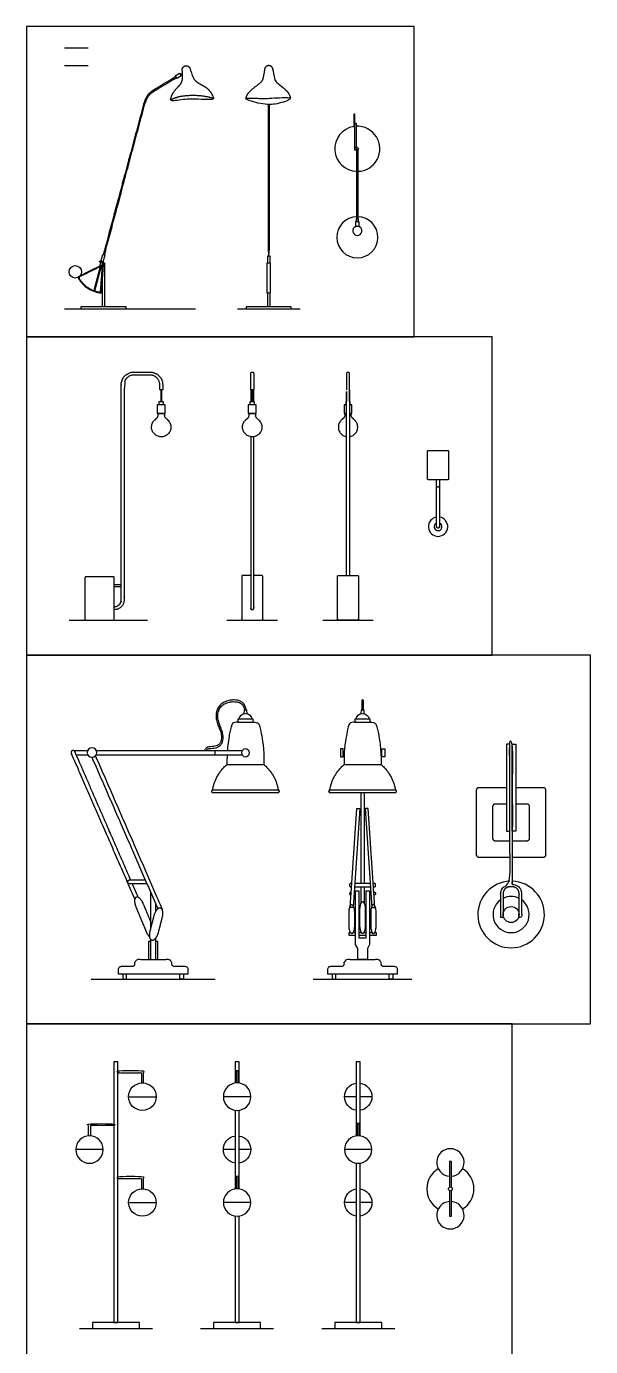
# Model space of a CAD drawing. Header units: millimetres. Extents: x 0 to 42.1, y -0.3 to 16.1.
# Drawn here: x 12.31 to 15.96, y 5.71 to 14.27 of the extents above; entities that cross this region are included whole.
import ezdxf

# ---------------------------------------------------------------- set-up
doc = ezdxf.new("R2010")
doc.units = ezdxf.units.MM
for name, color, linetype, true_color in [('2D$AG-DIAGRAM', 7, 'Continuous', 0xfecc66), ('2D$AG-FURNITURE', 7, 'Continuous', 0x66ccff), ('2D$X-VPRT', 6, 'Continuous', 0xff00ff), ('AG-DIAGRAM', 7, 'Continuous', 0xfecc66), ('AG-FURNITURE', 7, 'Continuous', 0x66ccff), ('AG-GUIDES', 7, 'Continuous', 0xcccccc), ('X-VPRT', 6, 'Continuous', 0xff00ff)]:
    doc.layers.add(name, color=color, linetype=linetype, true_color=true_color)

msp = doc.modelspace()

# ---------------------------------------------------------------- linework, layer by layer
at = {"layer": '2D$AG-DIAGRAM'}
for points in [[(12.5862, 10.4208), (13.0941, 10.4208)], [(13.6072, 10.4208), (13.9347, 10.4208)], [(14.2276, 10.4208), (14.5551, 10.4208)], [(12.729, 8.0933), (13.5311, 8.0933)], [(14.1662, 8.0933), (14.805, 8.0933)], [(12.6526, 5.8317), (13.1249, 5.8317)], [(13.4368, 5.8317), (13.9091, 5.8317)], [(14.221, 5.8317), (14.6933, 5.8317)]]:
    msp.add_lwpolyline(points, dxfattribs=at)
at = {"layer": '2D$AG-FURNITURE'}
for p, q in [((13.2023, 11.7587), (13.1617, 11.7587)), ((13.7912, 11.7587), (13.7507, 11.7587)), ((14.3818, 11.7587), (14.3711, 11.7587)), ((14.4116, 11.7587), (14.4009, 11.7587)), ((13.3549, 8.1267), (12.9053, 8.1267)), ((14.7104, 8.1267), (14.2608, 8.1267))]:
    msp.add_line(p, q, dxfattribs=at)
for points in [[(13.179, 11.9133), (13.179, 11.8367), (13.1851, 11.8367), (13.1851, 11.9133)], [(13.7679, 11.9133), (13.7679, 11.8367), (13.774, 11.8367), (13.774, 11.9133)], [(13.1566, 11.8159), (13.1566, 11.7587), (13.2074, 11.7587), (13.2074, 11.8159)], [(13.1694, 11.8159), (13.1694, 11.8367), (13.1946, 11.8367), (13.1946, 11.8159)], [(13.7456, 11.8159), (13.7456, 11.7587), (13.7964, 11.7587), (13.7964, 11.8159)], [(13.7583, 11.8159), (13.7583, 11.8367), (13.7836, 11.8367), (13.7836, 11.8159)], [(12.8782, 10.6381), (12.9227, 10.6381), (12.9227, 10.6497), (12.8782, 10.6497)], [(13.678, 9.7791), (13.678, 9.7584), (13.7763, 9.7584), (13.7763, 9.7791)], [(14.4364, 9.7791), (14.4364, 9.7584), (14.5348, 9.7584), (14.5348, 9.7791)], [(14.3422, 9.5354), (14.3601, 9.5354), (14.3601, 9.586), (14.3422, 9.586)], [(14.629, 9.5354), (14.6111, 9.5354), (14.6111, 9.586), (14.629, 9.586)], [(15.4393, 9.6171), (15.4173, 9.6171), (15.4173, 9.0537), (15.4393, 9.0537)], [(15.455, 9.6171), (15.477, 9.6171), (15.477, 9.0537), (15.455, 9.0537)], [(14.4491, 9.2006), (14.4683, 9.1993), (14.4251, 8.5578), (14.4059, 8.5591)], [(14.5221, 9.2006), (14.5029, 9.1993), (14.5461, 8.5578), (14.5653, 8.5591)], [(14.4856, 8.2224), (14.4549, 8.2224), (14.4549, 8.292), (14.4406, 8.3197), (14.4406, 8.6658), (14.462, 8.6658), (14.462, 8.3624), (14.4856, 8.3624), (14.5091, 8.3624), (14.5091, 8.6658), (14.5306, 8.6658), (14.5306, 8.3197), (14.5163, 8.292), (14.5163, 8.2224)], [(12.9014, 5.8698), (12.9014, 7.5589), (12.876, 7.5589), (12.876, 5.8698)], [(12.7363, 5.8317), (13.0411, 5.8317), (13.0411, 5.8698), (12.7363, 5.8698)], [(13.5205, 5.8317), (13.8253, 5.8317), (13.8253, 5.8698), (13.5205, 5.8698)], [(14.3048, 5.8317), (14.6096, 5.8317), (14.6096, 5.8698), (14.3048, 5.8698)]]:
    msp.add_lwpolyline(points, close=True, dxfattribs=at)
for points in [[(14.3818, 11.8159), (14.3659, 11.8159), (14.3659, 11.7587), (14.3818, 11.7587)], [(14.3818, 11.8159), (14.3787, 11.8159), (14.3787, 11.8367), (14.3818, 11.8367)], [(14.4009, 11.8367), (14.4039, 11.8367), (14.4039, 11.8159), (14.4009, 11.8159)], [(14.4009, 11.7587), (14.4167, 11.7587), (14.4167, 11.8159), (14.4009, 11.8159)], [(13.7377, 9.8149), (13.7364, 9.836), (13.7179, 9.836), (13.7166, 9.8149)], [(14.4962, 9.8149), (14.4948, 9.836), (14.4764, 9.836), (14.475, 9.8149)], [(12.7051, 9.5737), (12.6177, 9.5737)], [(12.6317, 9.5477), (12.7067, 9.5477)], [(12.7607, 9.5477), (13.7055, 9.5477)], [(13.7055, 9.5737), (12.7624, 9.5737)], [(13.5316, 9.5477), (13.5316, 9.5737)], [(14.368, 9.5683), (14.3601, 9.5683), (14.3601, 9.553), (14.3672, 9.553)], [(14.604, 9.553), (14.6111, 9.553), (14.6111, 9.5683), (14.6032, 9.5683)], [(14.4739, 9.3039), (14.4739, 8.7147)], [(14.4973, 8.7147), (14.4973, 9.3039)], [(14.4672, 9.1826), (14.4739, 9.1826)], [(14.4739, 9.1959), (14.4681, 9.1959)], [(14.5031, 9.1959), (14.4973, 9.1959)], [(14.4973, 9.1826), (14.504, 9.1826)], [(13.1129, 8.6584), (13.1129, 8.4168)], [(14.4307, 8.6405), (14.4406, 8.6405)], [(14.4406, 8.6577), (14.4318, 8.6577)], [(14.4342, 8.6925), (14.537, 8.6925)], [(14.5355, 8.7147), (14.4357, 8.7147)], [(14.4739, 8.6925), (14.4739, 8.5816)], [(14.4973, 8.5816), (14.4973, 8.6925)], [(14.5306, 8.6577), (14.5393, 8.6577)], [(14.5405, 8.6405), (14.5306, 8.6405)], [(13.1473, 8.5337), (13.1473, 8.5794)], [(14.4406, 8.3767), (14.3985, 8.3767), (14.3985, 8.3961), (14.4072, 8.3961)], [(14.4236, 8.3961), (14.4406, 8.3961)], [(14.462, 8.3961), (14.4778, 8.3961)], [(14.4934, 8.3961), (14.5091, 8.3961)], [(14.5306, 8.3961), (14.5476, 8.3961)], [(14.564, 8.3961), (14.5726, 8.3961), (14.5726, 8.3767), (14.5306, 8.3767)], [(13.1129, 8.3389), (13.0994, 8.3389), (13.0994, 8.2224), (13.1608, 8.2224), (13.1608, 8.3389), (13.1473, 8.3389)], [(13.1129, 8.353), (13.1129, 8.2224), (13.1473, 8.2224), (13.1473, 8.3625)], [(14.5091, 8.3767), (14.462, 8.3767)], [(13.6856, 7.4211), (13.6856, 7.5589), (13.6602, 7.5589), (13.6602, 7.4211)], [(14.4699, 7.0782), (14.4699, 7.5589), (14.4445, 7.5589), (14.4445, 7.0782)], [(14.4699, 7.4211), (14.4699, 7.5589), (14.4445, 7.5589), (14.4445, 7.4211)], [(13.6793, 7.4218), (13.6793, 7.5013), (13.6666, 7.5013), (13.6666, 7.4218)], [(12.9708, 7.3331), (13.1486, 7.3331)], [(13.7618, 7.3331), (13.584, 7.3331)], [(14.4445, 7.3331), (14.3683, 7.3331)], [(14.5461, 7.3331), (14.4699, 7.3331)], [(13.6602, 7.2451), (13.6602, 6.7353)], [(13.6856, 6.7353), (13.6856, 7.2451)], [(14.4445, 7.2451), (14.4445, 7.0782)], [(14.4699, 7.0782), (14.4699, 7.2451)], [(14.4635, 7.0789), (14.4635, 7.1584), (14.4508, 7.1584), (14.4508, 7.0789)], [(12.8066, 6.9902), (12.6288, 6.9902)], [(13.6602, 6.9902), (13.584, 6.9902)], [(13.7618, 6.9902), (13.6856, 6.9902)], [(14.5461, 6.9902), (14.3683, 6.9902)], [(14.4445, 6.9022), (14.4445, 5.8698), (14.4699, 5.8698), (14.4699, 6.9022)], [(14.4445, 6.9022), (14.4445, 6.7353)], [(14.4699, 6.7353), (14.4699, 6.9022)], [(15.0605, 6.747), (15.0605, 6.9134), (15.0478, 6.9134), (15.0478, 6.747)], [(13.6793, 6.736), (13.6793, 6.8155), (13.6666, 6.8155), (13.6666, 6.736)], [(15.0478, 6.725), (15.0478, 6.5587), (15.0605, 6.5587), (15.0605, 6.725)], [(12.9708, 6.6473), (13.1486, 6.6473)], [(13.7618, 6.6473), (13.584, 6.6473)], [(14.4445, 6.6473), (14.3683, 6.6473)], [(14.5461, 6.6473), (14.4699, 6.6473)], [(13.6602, 6.5593), (13.6602, 5.8698), (13.6856, 5.8698), (13.6856, 6.5593)]]:
    msp.add_lwpolyline(points, dxfattribs=at)
at = {"layer": '2D$AG-FURNITURE', "extrusion": (0, 0, -1)}
for centre, radius in [((-12.7337, 9.5625), 0.0308), ((-13.7271, 9.5607), 0.0253), ((-13.6729, 7.3331), 0.0889), ((-12.7177, 6.9902), 0.0889), ((-14.4572, 6.9902), 0.0889), ((-13.6729, 6.6473), 0.0889)]:
    msp.add_circle(centre, radius, dxfattribs=at)
at = {"layer": '2D$AG-FURNITURE'}
for centre, radius in [((15.4471, 8.5129), 0.0515), ((13.0597, 7.3331), 0.0889), ((13.0597, 6.6473), 0.0889), ((15.0542, 6.736), 0.0127)]:
    msp.add_circle(centre, radius, dxfattribs=at)
for centre, radius, start, end in [((14.9742, 11.0258), 0.0627, 98.73711, 81.26289), ((14.9742, 11.0258), 0.0254, 112.02431, 67.97569), ((15.4471, 8.5129), 0.2155, 92.09073, 87.90927), ((15.4471, 8.5129), 0.117, 125.08243, 54.91757), ((15.4471, 8.5129), 0.117, 63.87089, 116.12911), ((15.0542, 6.907), 0.0889, 274.09604, 265.90396), ((15.0542, 6.736), 0.1524, 121.23872, 238.76128), ((15.0542, 6.736), 0.1524, 301.23872, 58.76128), ((15.0542, 6.565), 0.0889, 94.09604, 85.90396)]:
    msp.add_arc(centre, radius, start, end, dxfattribs=at)
at = {"layer": '2D$AG-FURNITURE', "extrusion": (0, 0, -1)}
for centre, radius, start, end in [((-13.7271, 9.7738), 0.0424, 7.20932, 172.79068), ((-14.4856, 9.7738), 0.0424, 7.20932, 172.79068), ((-14.4572, 7.3331), 0.0889, 278.21321, 81.78679), ((-14.4572, 7.3331), 0.0889, 98.21321, 261.78679), ((-13.6729, 6.9902), 0.0889, 278.21321, 81.78679), ((-13.6729, 6.9902), 0.0889, 98.21321, 261.78679), ((-14.4572, 6.6473), 0.0889, 278.21321, 81.78679), ((-14.4572, 6.6473), 0.0889, 98.21321, 261.78679)]:
    msp.add_arc(centre, radius, start, end, dxfattribs=at)
at = {"layer": '2D$AG-FURNITURE'}
for points, weights, knots in [([(12.8782, 10.4882), (12.9417, 10.4882), (12.9417, 10.5517), (12.9417, 11.2578), (12.9417, 11.9448), (12.9417, 12.0083), (13.0052, 12.0083), (13.0619, 12.0083), (13.109, 12.0083), (13.1725, 12.0083), (13.1725, 11.9448), (13.1725, 11.9333), (13.1725, 11.9133), (13.182, 11.9133), (13.1915, 11.9133), (13.1915, 11.9333), (13.1915, 11.9448), (13.1915, 12.0273), (13.109, 12.0273), (13.0619, 12.0273), (13.0052, 12.0273), (12.9227, 12.0273), (12.9227, 11.9448), (12.9227, 11.2578), (12.9227, 10.5517), (12.9227, 10.5073), (12.8782, 10.5073), (12.8782, 10.4977), (12.8782, 10.4882)], [1, 0.707106781187, 1, 1, 1, 0.707106781187, 1, 1, 1, 0.707106781187, 1, 1, 1, 1, 1, 1, 1, 0.707106781186, 1, 1, 1, 0.707106781186, 1, 1, 1, 0.707106781186, 1, 1, 1], [0, 0, 0, 0.327249, 0.327249, 4.960191, 4.960191, 5.28744, 5.28744, 5.659223, 5.659223, 5.986472, 5.986472, 6.403624, 6.403624, 6.466124, 6.466124, 6.883276, 6.883276, 7.210526, 7.210526, 7.582308, 7.582308, 7.909557, 7.909557, 12.542499, 12.542499, 12.869748, 12.869748, 12.932248, 12.932248, 12.932248]), ([(13.7805, 12.0178), (13.7805, 12.0273), (13.771, 12.0273), (13.7614, 12.0273), (13.7614, 12.0178), (13.7614, 11.9655), (13.7614, 11.9133), (13.771, 11.9133), (13.7805, 11.9133), (13.7805, 11.9655), (13.7805, 12.0178)], [1, 0.707106781187, 1, 0.707106781187, 1, 1, 1, 1, 1, 1, 1], [0.916494, 0.916494, 0.916494, 0.965582, 0.965582, 1.014669, 1.014669, 1.931164, 1.931164, 1.993664, 1.993664, 2.910158, 2.910158, 2.910158]), ([(14.4009, 11.8367), (14.4009, 11.875), (14.4009, 11.9133), (14.4009, 11.9655), (14.4009, 12.0178), (14.4009, 12.0273), (14.3913, 12.0273), (14.3818, 12.0273), (14.3818, 12.0178), (14.3818, 11.9655), (14.3818, 11.9133)], [1, 1, 1, 1, 1, 0.707106781187, 1, 0.707106781187, 1, 1, 1], [13.598069, 13.598069, 13.598069, 13.835954, 13.835954, 14.752448, 14.752448, 14.801536, 14.801536, 14.850623, 14.850623, 15.767117, 15.767117, 15.767117]), ([(13.1617, 11.7587), (13.1617, 11.7528), (13.1617, 11.7468), (13.1617, 11.7374), (13.1549, 11.731), (13.1471, 11.7237), (13.1392, 11.7165), (13.108, 11.6873), (13.1237, 11.6476), (13.1393, 11.6079), (13.182, 11.6079), (13.2247, 11.6079), (13.2404, 11.6476), (13.256, 11.6873), (13.2248, 11.7165), (13.217, 11.7237), (13.2092, 11.731), (13.2023, 11.7374), (13.2023, 11.7468), (13.2023, 11.7528), (13.2023, 11.7587), (13.182, 11.7587), (13.1617, 11.7587)], [1, 1, 1, 0.917102559002, 1, 1, 1, 0.826619733589, 1, 0.826619733589, 1, 0.826619733589, 1, 0.826619733589, 1, 1, 1, 0.917102559002, 1, 1, 1, 1, 1], [0, 0, 0, 0.558757, 0.558757, 0.616869, 0.616869, 1.311647, 1.311647, 1.557581, 1.557581, 1.803516, 1.803516, 2.04945, 2.04945, 2.295384, 2.295384, 2.990162, 2.990162, 3.048275, 3.048275, 3.607031, 3.607031, 3.740122, 3.740122, 3.740122]), ([(13.7507, 11.7587), (13.7507, 11.7528), (13.7507, 11.7468), (13.7507, 11.7374), (13.7438, 11.731), (13.736, 11.7237), (13.7282, 11.7165), (13.697, 11.6873), (13.7126, 11.6476), (13.7283, 11.6079), (13.771, 11.6079), (13.8136, 11.6079), (13.8293, 11.6476), (13.8449, 11.6873), (13.8137, 11.7165), (13.8059, 11.7237), (13.7981, 11.731), (13.7912, 11.7374), (13.7912, 11.7468), (13.7912, 11.7528), (13.7912, 11.7587), (13.771, 11.7587), (13.7507, 11.7587)], [1, 1, 1, 0.917102559002, 1, 1, 1, 0.826619733589, 1, 0.826619733589, 1, 0.826619733589, 1, 0.826619733589, 1, 1, 1, 0.917102559002, 1, 1, 1, 1, 1], [0, 0, 0, 0.558757, 0.558757, 0.616869, 0.616869, 1.311647, 1.311647, 1.557581, 1.557581, 1.803516, 1.803516, 2.04945, 2.04945, 2.295384, 2.295384, 2.990162, 2.990162, 3.048275, 3.048275, 3.607031, 3.607031, 3.740122, 3.740122, 3.740122]), ([(14.3818, 11.7587), (14.3764, 11.7587), (14.3711, 11.7587), (14.3711, 11.7528), (14.3711, 11.7468), (14.3711, 11.7374), (14.3642, 11.731), (14.3564, 11.7237), (14.3486, 11.7165), (14.3198, 11.6897), (14.3314, 11.6521), (14.343, 11.6146), (14.3818, 11.6086)], [1, 1, 1, 1, 1, 0.917102559002, 1, 1, 1, 0.84746795081, 1, 0.84746795081, 1], [3.704827, 3.704827, 3.704827, 3.740122, 3.740122, 4.298879, 4.298879, 4.356991, 4.356991, 5.051769, 5.051769, 5.282018, 5.282018, 5.512266, 5.512266, 5.512266]), ([(14.4009, 11.6086), (14.4397, 11.6146), (14.4513, 11.6521), (14.4628, 11.6897), (14.4341, 11.7165), (14.4263, 11.7237), (14.4185, 11.731), (14.4116, 11.7374), (14.4116, 11.7468), (14.4116, 11.7528), (14.4116, 11.7587), (14.4062, 11.7587), (14.4009, 11.7587)], [1, 0.847467947576, 1, 0.847467947576, 1, 1, 1, 0.917102559002, 1, 1, 1, 1, 1], [1.834887, 1.834887, 1.834887, 2.065136, 2.065136, 2.295384, 2.295384, 2.990162, 2.990162, 3.048275, 3.048275, 3.607031, 3.607031, 3.642327, 3.642327, 3.642327]), ([(13.7614, 11.6086), (13.7614, 11.0383), (13.7614, 10.4977), (13.7614, 10.4882), (13.771, 10.4882), (13.7805, 10.4882), (13.7805, 10.4977), (13.7805, 11.0408), (13.7805, 11.6086)], [1, 1, 1, 0.707106781185, 1, 0.707106781188, 1, 1, 1], [5.676771, 5.676771, 5.676771, 9.223969, 9.223969, 9.273057, 9.273057, 9.322144, 9.322144, 12.885565, 12.885565, 12.885565]), ([(14.9123, 11.5201), (14.9059, 11.5201), (14.9059, 11.5138), (14.9059, 11.4249), (14.9059, 11.336), (14.9059, 11.3296), (14.9123, 11.3296), (14.9742, 11.3296), (15.0361, 11.3296), (15.0424, 11.3296), (15.0424, 11.336), (15.0424, 11.4249), (15.0424, 11.5138), (15.0424, 11.5201), (15.0361, 11.5201), (14.9742, 11.5201), (14.9123, 11.5201)], [1, 0.707106781187, 1, 1, 1, 0.707106781188, 1, 1, 1, 0.707106781187, 1, 1, 1, 0.707106781187, 1, 1, 1], [0, 0, 0, 0.032725, 0.032725, 0.616058, 0.616058, 0.648783, 0.648783, 1.055033, 1.055033, 1.087758, 1.087758, 1.671091, 1.671091, 1.703816, 1.703816, 2.110066, 2.110066, 2.110066]), ([(14.9837, 11.3296), (14.9837, 11.1777), (14.9837, 11.0258), (14.9837, 11.0163), (14.9742, 11.0163), (14.9646, 11.0163), (14.9646, 11.0258), (14.9646, 11.1777), (14.9646, 11.3296)], [1, 1, 1, 0.707106781187, 1, 0.707106781187, 1, 1, 1], [0, 0, 0, 0.996782, 0.996782, 1.04587, 1.04587, 1.094957, 1.094957, 2.091739, 2.091739, 2.091739]), ([(14.9646, 11.2757), (14.9646, 11.2852), (14.9742, 11.2852), (14.9837, 11.2852), (14.9837, 11.2757)], [1, 0.707106781187, 1, 0.707106781187, 1], [0.99678224, 0.99678224, 0.99678224, 1.04586962, 1.04586962, 1.09495701, 1.09495701, 1.09495701]), ([(12.6941, 10.4208), (12.6877, 10.4208), (12.6877, 10.4271), (12.6877, 10.5605), (12.6877, 10.6938), (12.6877, 10.7002), (12.6941, 10.7002), (12.783, 10.7002), (12.8719, 10.7002), (12.8782, 10.7002), (12.8782, 10.6938), (12.8782, 10.5605), (12.8782, 10.4271), (12.8782, 10.4208), (12.8719, 10.4208), (12.783, 10.4208), (12.6941, 10.4208)], [1, 0.707106781187, 1, 1, 1, 0.707106781187, 1, 1, 1, 0.707106781187, 1, 1, 1, 0.707106781187, 1, 1, 1], [0, 0, 0, 0.032725, 0.032725, 0.907725, 0.907725, 0.94045, 0.94045, 1.523783, 1.523783, 1.556508, 1.556508, 2.431508, 2.431508, 2.464233, 2.464233, 3.047566, 3.047566, 3.047566]), ([(13.7614, 10.7093), (13.7352, 10.7093), (13.709, 10.7093), (13.7027, 10.7093), (13.7027, 10.703), (13.7027, 10.565), (13.7027, 10.4271), (13.7027, 10.4208), (13.709, 10.4208), (13.771, 10.4208), (13.8329, 10.4208), (13.8392, 10.4208), (13.8392, 10.4271), (13.8392, 10.565), (13.8392, 10.703), (13.8392, 10.7093), (13.8329, 10.7093), (13.8067, 10.7093), (13.7805, 10.7093)], [1, 1, 1, 0.707106781187, 1, 1, 1, 0.707106781186, 1, 1, 1, 0.707106781186, 1, 1, 1, 0.707106781187, 1, 1, 1], [1.649735, 1.649735, 1.649735, 1.82161, 1.82161, 1.854335, 1.854335, 2.759278, 2.759278, 2.792003, 2.792003, 3.198253, 3.198253, 3.230977, 3.230977, 4.13592, 4.13592, 4.168645, 4.168645, 4.34052, 4.34052, 4.34052]), ([(14.3818, 10.7093), (14.3556, 10.7093), (14.3294, 10.7093), (14.3231, 10.7093), (14.3231, 10.703), (14.3231, 10.565), (14.3231, 10.4271), (14.3231, 10.4208), (14.3294, 10.4208), (14.3913, 10.4208), (14.4532, 10.4208), (14.4596, 10.4208), (14.4596, 10.4271), (14.4596, 10.565), (14.4596, 10.703), (14.4596, 10.7093), (14.4532, 10.7093), (14.4271, 10.7093), (14.4009, 10.7093), (14.3913, 10.7093), (14.3818, 10.7093)], [1, 1, 1, 0.707106781187, 1, 1, 1, 0.707106781186, 1, 1, 1, 0.707106781186, 1, 1, 1, 0.707106781187, 1, 1, 1, 1, 1], [1.649735, 1.649735, 1.649735, 1.82161, 1.82161, 1.854335, 1.854335, 2.759278, 2.759278, 2.792003, 2.792003, 3.198253, 3.198253, 3.230977, 3.230977, 4.13592, 4.13592, 4.168645, 4.168645, 4.34052, 4.34052, 4.40302, 4.40302, 4.40302]), ([(14.491, 9.836), (14.491, 9.8669), (14.491, 9.8978), (14.491, 9.9032), (14.4856, 9.9032), (14.4802, 9.9032), (14.4802, 9.8978), (14.4802, 9.8669), (14.4802, 9.836)], [1, 1, 1, 0.707106781187, 1, 0.707106781187, 1, 1, 1], [0, 0, 0, 0.2027462, 0.2027462, 0.2306931, 0.2306931, 0.2586401, 0.2586401, 0.4613863, 0.4613863, 0.4613863]), ([(15.3799, 8.494), (15.3877, 8.494), (15.3956, 8.494), (15.3956, 8.5889), (15.3956, 8.6494), (15.3956, 8.6928), (15.4389, 8.6928), (15.443, 8.6928), (15.4471, 8.6928), (15.4512, 8.6928), (15.4553, 8.6928), (15.4987, 8.6928), (15.4987, 8.6494), (15.4987, 8.5889), (15.4987, 8.494), (15.5065, 8.494), (15.5144, 8.494), (15.5144, 8.5889), (15.5144, 8.6494), (15.5144, 8.7085), (15.4553, 8.7085), (15.4552, 8.7085), (15.455, 8.7085), (15.455, 9.1709), (15.455, 9.6333), (15.4471, 9.6333), (15.4393, 9.6333), (15.4393, 9.1709), (15.4393, 8.7085), (15.4391, 8.7085), (15.4389, 8.7085), (15.3799, 8.7085), (15.3799, 8.6494), (15.3799, 8.5889), (15.3799, 8.494)], [1, 1, 1, 1, 1, 0.707106781187, 1, 1, 1, 1, 1, 0.707106781187, 1, 1, 1, 1, 1, 1, 1, 0.707106781186, 1, 1, 1, 1, 1, 1, 1, 1, 1, 1, 1, 0.707106781186, 1, 1, 1], [1.550654, 1.550654, 1.550654, 1.602249, 1.602249, 2.101502, 2.101502, 2.324849, 2.324849, 2.351778, 2.351778, 2.378707, 2.378707, 2.602054, 2.602054, 3.101308, 3.101308, 3.152903, 3.152903, 3.652156, 3.652156, 3.875503, 3.875503, 3.876634, 3.876634, 4.293881, 4.293881, 4.345477, 4.345477, 4.762724, 4.762724, 4.763855, 4.763855, 4.987202, 4.987202, 5.486455, 5.486455, 5.486455]), ([(12.9844, 8.7369), (12.805, 9.1495), (12.623, 9.5677), (12.6179, 9.5796), (12.606, 9.5744), (12.5941, 9.5692), (12.5993, 9.5573), (12.8065, 9.0809), (13.0106, 8.6117)], [1, 1, 1, 0.707106781187, 1, 0.707106781186, 1, 1, 1], [0.735025, 0.735025, 0.735025, 3.678277, 3.678277, 3.745108, 3.745108, 3.81194, 3.81194, 7.165221, 7.165221, 7.165221]), ([(13.1886, 8.54), (13.1905, 8.545), (13.1884, 8.5499), (12.9743, 9.042), (12.7567, 9.5421)], [0.853558120431, 0.854385657829, 1, 1, 1], [0.033606, 0.033606, 0.033606, 0.066831, 0.066831, 3.588277, 3.588277, 3.588277]), ([(15.4173, 9.3347), (15.3278, 9.3347), (15.2383, 9.3347), (15.2217, 9.3347), (15.2217, 9.3181), (15.2217, 9.1099), (15.2217, 8.9018), (15.2217, 8.8851), (15.2383, 8.8851), (15.3388, 8.8851), (15.4393, 8.8851)], [1, 1, 1, 0.707106781187, 1, 1, 1, 0.707106781187, 1, 1, 1], [5.227575, 5.227575, 5.227575, 5.814795, 5.814795, 5.900378, 5.900378, 7.26641, 7.26641, 7.351993, 7.351993, 8.011295, 8.011295, 8.011295]), ([(15.455, 8.8851), (15.5555, 8.8851), (15.6559, 8.8851), (15.6725, 8.8851), (15.6725, 8.9018), (15.6725, 9.1099), (15.6725, 9.3181), (15.6725, 9.3347), (15.6559, 9.3347), (15.5664, 9.3347), (15.477, 9.3347)], [1, 1, 1, 0.707106781187, 1, 1, 1, 0.707106781187, 1, 1, 1], [8.06289, 8.06289, 8.06289, 8.722192, 8.722192, 8.807775, 8.807775, 10.173808, 10.173808, 10.25939, 10.25939, 10.84661, 10.84661, 10.84661]), ([(13.9469, 9.3114), (13.9469, 9.3039), (13.9394, 9.3039), (13.7271, 9.3039), (13.5149, 9.3039), (13.5074, 9.3039), (13.5074, 9.3114), (13.5074, 9.3189), (13.5149, 9.3189), (13.7271, 9.3189), (13.9394, 9.3189), (13.9469, 9.3189), (13.9469, 9.3114)], [1, 0.707106781187, 1, 1, 1, 0.707106781187, 1, 0.707106781186, 1, 1, 1, 0.707106781186, 1], [0, 0, 0, 0.038647, 0.038647, 1.431107, 1.431107, 1.469754, 1.469754, 1.508401, 1.508401, 2.900861, 2.900861, 2.939508, 2.939508, 2.939508]), ([(14.7053, 9.3114), (14.7053, 9.3039), (14.6978, 9.3039), (14.4856, 9.3039), (14.2734, 9.3039), (14.2659, 9.3039), (14.2659, 9.3114), (14.2659, 9.3189), (14.2734, 9.3189), (14.4856, 9.3189), (14.6978, 9.3189), (14.7053, 9.3189), (14.7053, 9.3114)], [1, 0.707106781187, 1, 1, 1, 0.707106781187, 1, 0.707106781186, 1, 1, 1, 0.707106781186, 1], [0, 0, 0, 0.038647, 0.038647, 1.431107, 1.431107, 1.469754, 1.469754, 1.508401, 1.508401, 2.900861, 2.900861, 2.939508, 2.939508, 2.939508]), ([(15.4173, 9.2288), (15.3807, 9.2288), (15.3442, 9.2288), (15.3276, 9.2288), (15.3276, 9.2122), (15.3276, 9.1099), (15.3276, 9.0077), (15.3276, 8.9911), (15.3442, 8.9911), (15.3917, 8.9911), (15.4393, 8.9911)], [1, 1, 1, 0.707106781187, 1, 1, 1, 0.707106781187, 1, 1, 1], [2.795398, 2.795398, 2.795398, 3.035164, 3.035164, 3.120747, 3.120747, 3.791871, 3.791871, 3.877454, 3.877454, 4.189302, 4.189302, 4.189302]), ([(15.455, 8.9911), (15.5025, 8.9911), (15.55, 8.9911), (15.5666, 8.9911), (15.5666, 9.0077), (15.5666, 9.1099), (15.5666, 9.2122), (15.5666, 9.2288), (15.55, 9.2288), (15.5135, 9.2288), (15.477, 9.2288)], [1, 1, 1, 0.707106781187, 1, 1, 1, 0.707106781187, 1, 1, 1], [4.240897, 4.240897, 4.240897, 4.552745, 4.552745, 4.638328, 4.638328, 5.309453, 5.309453, 5.395036, 5.395036, 5.634801, 5.634801, 5.634801]), ([(13.0893, 8.7126), (13.0363, 8.7126), (12.9768, 8.7126), (12.9646, 8.7126), (12.9646, 8.7248), (12.9646, 8.7369), (12.9768, 8.7369), (13.0304, 8.7369), (13.0787, 8.7369)], [1, 1, 1, 0.707106781187, 1, 0.707106781187, 1, 1, 1], [0.0726078, 0.0726078, 0.0726078, 0.4191209, 0.4191209, 0.4818668, 0.4818668, 0.5446128, 0.5446128, 0.8567047, 0.8567047, 0.8567047]), ([(14.4164, 8.7147), (14.4127, 8.7147), (14.409, 8.7147), (14.4011, 8.7147), (14.4011, 8.7068), (14.4011, 8.7036), (14.4011, 8.7004), (14.4011, 8.6925), (14.409, 8.6925), (14.4119, 8.6925), (14.4149, 8.6925)], [1, 1, 1, 0.707106781187, 1, 1, 1, 0.707106781186, 1, 1, 1], [0.6022937, 0.6022937, 0.6022937, 0.6144575, 0.6144575, 0.6552507, 0.6552507, 0.6761527, 0.6761527, 0.7169459, 0.7169459, 0.7266596, 0.7266596, 0.7266596]), ([(14.4126, 8.6577), (14.411, 8.6577), (14.4095, 8.6577), (14.4015, 8.6577), (14.4015, 8.6498), (14.4015, 8.6491), (14.4015, 8.6484), (14.4015, 8.6405), (14.4095, 8.6405), (14.4104, 8.6405), (14.4114, 8.6405)], [1, 1, 1, 0.707106781187, 1, 1, 1, 0.707106781187, 1, 1, 1], [0.3554729, 0.3554729, 0.3554729, 0.365651, 0.365651, 0.4064442, 0.4064442, 0.4108981, 0.4108981, 0.4516913, 0.4516913, 0.4580757, 0.4580757, 0.4580757]), ([(14.5563, 8.6925), (14.5592, 8.6925), (14.5622, 8.6925), (14.5701, 8.6925), (14.5701, 8.7004), (14.5701, 8.7036), (14.5701, 8.7068), (14.5701, 8.7147), (14.5622, 8.7147), (14.5585, 8.7147), (14.5548, 8.7147)], [1, 1, 1, 0.707106781187, 1, 1, 1, 0.707106781187, 1, 1, 1], [0.2546019, 0.2546019, 0.2546019, 0.2643156, 0.2643156, 0.3051088, 0.3051088, 0.3260107, 0.3260107, 0.366804, 0.366804, 0.3789678, 0.3789678, 0.3789678]), ([(14.5586, 8.6577), (14.5602, 8.6577), (14.5617, 8.6577), (14.5696, 8.6577), (14.5696, 8.6498), (14.5696, 8.6491), (14.5696, 8.6484), (14.5696, 8.6405), (14.5617, 8.6405), (14.5607, 8.6405), (14.5598, 8.6405)], [1, 1, 1, 0.707106781187, 1, 1, 1, 0.707106781187, 1, 1, 1], [0.3554729, 0.3554729, 0.3554729, 0.365651, 0.365651, 0.4064442, 0.4064442, 0.4108981, 0.4108981, 0.4516913, 0.4516913, 0.4580757, 0.4580757, 0.4580757]), ([(13.1129, 8.4708), (13.082, 8.5449), (13.068, 8.5786), (13.0443, 8.6357), (13.0199, 8.6256), (12.9955, 8.6154), (13.0193, 8.5583), (13.0373, 8.515), (13.0832, 8.4045), (13.0936, 8.3795), (13.1085, 8.3658)], [1, 1, 1, 0.707106781187, 1, 0.707106781186, 1, 1, 1, 0.846682073546, 0.853875794766], [0.25683, 0.25683, 0.25683, 0.676789, 0.676789, 0.812887, 0.812887, 0.948985, 0.948985, 1.489676, 1.489676, 1.560918, 1.560918, 1.560918]), ([(13.1217, 8.3456), (13.1473, 8.3389), (13.1628, 8.3989), (13.1745, 8.4443), (13.1863, 8.4897), (13.2018, 8.5496), (13.1763, 8.5562), (13.1507, 8.5629), (13.1352, 8.5029), (13.1234, 8.4575), (13.1117, 8.4121), (13.0961, 8.3522), (13.1217, 8.3456)], [1, 0.707106781186, 1, 1, 1, 0.707106781187, 1, 0.707106781186, 1, 1, 1, 0.707106781187, 1], [0, 0, 0, 0.136098, 0.136098, 0.676789, 0.676789, 0.812887, 0.812887, 0.948985, 0.948985, 1.489676, 1.489676, 1.625774, 1.625774, 1.625774]), ([(14.4154, 8.3897), (14.4326, 8.3897), (14.4326, 8.443), (14.4326, 8.4834), (14.4326, 8.5239), (14.4326, 8.5772), (14.4154, 8.5772), (14.3981, 8.5772), (14.3981, 8.5239), (14.3981, 8.4834), (14.3981, 8.443), (14.3981, 8.3897), (14.4154, 8.3897)], [1, 0.707106781186, 1, 1, 1, 0.707106781187, 1, 0.707106781186, 1, 1, 1, 0.707106781187, 1], [0, 0, 0, 0.136098, 0.136098, 0.676789, 0.676789, 0.812887, 0.812887, 0.948985, 0.948985, 1.489676, 1.489676, 1.625774, 1.625774, 1.625774]), ([(14.4856, 8.3897), (14.5029, 8.3897), (14.5029, 8.4487), (14.5029, 8.4935), (14.5029, 8.5382), (14.5029, 8.5973), (14.4856, 8.5973), (14.4683, 8.5973), (14.4683, 8.5382), (14.4683, 8.4935), (14.4683, 8.4487), (14.4683, 8.3897), (14.4856, 8.3897)], [1, 0.707106781186, 1, 1, 1, 0.707106781187, 1, 0.707106781186, 1, 1, 1, 0.707106781187, 1], [0, 0, 0, 0.136098, 0.136098, 0.676789, 0.676789, 0.812887, 0.812887, 0.948985, 0.948985, 1.489676, 1.489676, 1.625774, 1.625774, 1.625774]), ([(14.5558, 8.3897), (14.5385, 8.3897), (14.5385, 8.443), (14.5385, 8.4834), (14.5385, 8.5239), (14.5385, 8.5772), (14.5558, 8.5772), (14.5731, 8.5772), (14.5731, 8.5239), (14.5731, 8.4834), (14.5731, 8.443), (14.5731, 8.3897), (14.5558, 8.3897)], [1, 0.707106781186, 1, 1, 1, 0.707106781187, 1, 0.707106781186, 1, 1, 1, 0.707106781187, 1], [0, 0, 0, 0.136098, 0.136098, 0.676789, 0.676789, 0.812887, 0.812887, 0.948985, 0.948985, 1.489676, 1.489676, 1.625774, 1.625774, 1.625774]), ([(12.9053, 8.1267), (12.9053, 8.143), (12.9053, 8.1593), (12.9053, 8.1775), (12.9235, 8.1775), (12.9585, 8.1775), (12.9935, 8.1775), (13.0117, 8.1775), (13.0117, 8.1957), (13.0117, 8.1999), (13.0117, 8.2041), (13.0117, 8.2224), (13.0299, 8.2224), (13.1301, 8.2224), (13.2302, 8.2224), (13.2484, 8.2224), (13.2484, 8.2041), (13.2484, 8.1999), (13.2484, 8.1957), (13.2484, 8.1775), (13.2667, 8.1775), (13.3017, 8.1775), (13.3366, 8.1775), (13.3549, 8.1775), (13.3549, 8.1593), (13.3549, 8.143), (13.3549, 8.1267)], [1, 1, 1, 0.707106781187, 1, 1, 1, 0.707106781186, 1, 1, 1, 0.707106781187, 1, 1, 1, 0.707106781187, 1, 1, 1, 0.707106781187, 1, 1, 1, 0.707106781187, 1, 1, 1], [0, 0, 0, 0.641293, 0.641293, 0.735203, 0.735203, 1.392736, 1.392736, 1.486645, 1.486645, 1.674459, 1.674459, 1.768368, 1.768368, 2.614427, 2.614427, 2.708336, 2.708336, 2.896149, 2.896149, 2.990058, 2.990058, 3.647592, 3.647592, 3.741501, 3.741501, 4.382794, 4.382794, 4.382794]), ([(14.2608, 8.1267), (14.2608, 8.143), (14.2608, 8.1593), (14.2608, 8.1775), (14.279, 8.1775), (14.314, 8.1775), (14.349, 8.1775), (14.3672, 8.1775), (14.3672, 8.1957), (14.3672, 8.1999), (14.3672, 8.2041), (14.3672, 8.2224), (14.3854, 8.2224), (14.4856, 8.2224), (14.5857, 8.2224), (14.604, 8.2224), (14.604, 8.2041), (14.604, 8.1999), (14.604, 8.1957), (14.604, 8.1775), (14.6222, 8.1775), (14.6572, 8.1775), (14.6922, 8.1775), (14.7104, 8.1775), (14.7104, 8.1593), (14.7104, 8.143), (14.7104, 8.1267)], [1, 1, 1, 0.707106781187, 1, 1, 1, 0.707106781186, 1, 1, 1, 0.707106781187, 1, 1, 1, 0.707106781187, 1, 1, 1, 0.707106781187, 1, 1, 1, 0.707106781187, 1, 1, 1], [0, 0, 0, 0.641293, 0.641293, 0.735203, 0.735203, 1.392736, 1.392736, 1.486645, 1.486645, 1.674459, 1.674459, 1.768368, 1.768368, 2.614427, 2.614427, 2.708336, 2.708336, 2.896149, 2.896149, 2.990058, 2.990058, 3.647592, 3.647592, 3.741501, 3.741501, 4.382794, 4.382794, 4.382794]), ([(12.9333, 8.1267), (12.9333, 8.1089), (12.9333, 8.1056), (12.9333, 8.0933), (12.9455, 8.0933), (12.9578, 8.0933), (12.9578, 8.1056), (12.9578, 8.1089), (12.9578, 8.1267)], [1, 1, 1, 0.707106781186, 1, 0.707106781187, 1, 1, 1], [0.07022, 0.07022, 0.07022, 0.0922612, 0.0922612, 0.1554258, 0.1554258, 0.2185903, 0.2185903, 0.2406315, 0.2406315, 0.2406315]), ([(13.3269, 8.1267), (13.3269, 8.1089), (13.3269, 8.1056), (13.3269, 8.0933), (13.3146, 8.0933), (13.3024, 8.0933), (13.3024, 8.1056), (13.3024, 8.1089), (13.3024, 8.1267)], [1, 1, 1, 0.707106781186, 1, 0.707106781187, 1, 1, 1], [0.07022, 0.07022, 0.07022, 0.0922612, 0.0922612, 0.1554258, 0.1554258, 0.2185903, 0.2185903, 0.2406315, 0.2406315, 0.2406315]), ([(14.2888, 8.1267), (14.2888, 8.1089), (14.2888, 8.1056), (14.2888, 8.0933), (14.301, 8.0933), (14.3133, 8.0933), (14.3133, 8.1056), (14.3133, 8.1089), (14.3133, 8.1267)], [1, 1, 1, 0.707106781186, 1, 0.707106781187, 1, 1, 1], [0.07022, 0.07022, 0.07022, 0.0922612, 0.0922612, 0.1554258, 0.1554258, 0.2185903, 0.2185903, 0.2406315, 0.2406315, 0.2406315]), ([(14.6824, 8.1267), (14.6824, 8.1089), (14.6824, 8.1056), (14.6824, 8.0933), (14.6701, 8.0933), (14.6579, 8.0933), (14.6579, 8.1056), (14.6579, 8.1089), (14.6579, 8.1267)], [1, 1, 1, 0.707106781186, 1, 0.707106781187, 1, 1, 1], [0.07022, 0.07022, 0.07022, 0.0922612, 0.0922612, 0.1554258, 0.1554258, 0.2185903, 0.2185903, 0.2406315, 0.2406315, 0.2406315])]:
    msp.add_rational_spline(points, weights, degree=2, knots=knots, dxfattribs=at)
for points, degree in [([(13.7614, 11.9133), (13.7614, 11.8749), (13.7614, 11.8367)], 2), ([(13.7805, 11.8367), (13.7805, 11.8749), (13.7805, 11.9133)], 2), ([(14.4009, 11.9133), (14.4009, 11.2018), (14.4009, 10.7093)], 2), ([(13.7763, 9.7584), (13.7927, 9.7584), (13.8139, 9.7584), (13.8266, 9.7069), (13.8471, 9.5919), (13.8471, 9.4854)], 3), ([(14.4364, 9.7584), (14.4201, 9.7584), (14.3988, 9.7584), (14.3862, 9.7069), (14.3656, 9.5919), (14.3656, 9.4854)], 3), ([(14.5348, 9.7584), (14.5511, 9.7584), (14.5724, 9.7584), (14.585, 9.7069), (14.6055, 9.5919), (14.6055, 9.4854)], 3), ([(12.733, 9.5317), (12.9481, 9.0371), (13.1599, 8.5503)], 2), ([(13.6085, 9.5477), (13.6077, 9.529), (13.6072, 9.5083), (13.6072, 9.4854)], 3), ([(13.0336, 8.6239), (13.0143, 8.6682), (12.995, 8.7126)], 2)]:
    msp.add_open_spline(points, degree=degree, dxfattribs=at)
for points, degree, knots in [([(14.3818, 10.7093), (14.3818, 11.2003), (14.3818, 11.9133), (14.3818, 11.8749), (14.3818, 11.8367)], 2, [-8.567414, -8.567414, -8.567414, -5.676771, -5.676771, -5.441441, -5.441441, -5.441441]), ([(13.7326, 9.836), (13.7321, 9.8412), (13.73, 9.8536), (13.7228, 9.8714), (13.7094, 9.8867), (13.6876, 9.8995), (13.6596, 9.9041), (13.6268, 9.9018), (13.5967, 9.8932), (13.5693, 9.8769), (13.549, 9.854), (13.5381, 9.826), (13.5356, 9.7959), (13.5406, 9.7653), (13.551, 9.7358), (13.5624, 9.7079), (13.5736, 9.6747), (13.573, 9.6428), (13.5602, 9.6184), (13.5461, 9.6077), (13.5295, 9.6028), (13.5108, 9.6002), (13.4919, 9.6008), (13.4759, 9.5954), (13.4672, 9.5847), (13.4644, 9.5776), (13.4633, 9.5737)], 3, [4.067878, 4.067878, 4.067878, 4.067878, 4.119305, 4.191214, 4.255261, 4.316278, 4.436847, 4.529734, 4.639547, 4.742637, 4.840679, 4.936146, 5.033876, 5.135624, 5.239624, 5.340807, 5.432698, 5.583531, 5.644113, 5.698248, 5.754095, 5.812413, 5.884351, 5.939268, 5.974246, 6.01478, 6.01478, 6.01478, 6.01478]), ([(13.4747, 9.5737), (13.4754, 9.5757), (13.4771, 9.5797), (13.481, 9.5844), (13.4863, 9.5875), (13.4969, 9.5896), (13.5126, 9.5896), (13.5324, 9.592), (13.5517, 9.5981), (13.5685, 9.6111), (13.5839, 9.6395), (13.5846, 9.6753), (13.573, 9.711), (13.5616, 9.7391), (13.5513, 9.7673), (13.5466, 9.7957), (13.5487, 9.8229), (13.5582, 9.8479), (13.5763, 9.8683), (13.6011, 9.8831), (13.6287, 9.8911), (13.6586, 9.8931), (13.6835, 9.8892), (13.7024, 9.8783), (13.7137, 9.8655), (13.7196, 9.8506), (13.7213, 9.8403), (13.7218, 9.836)], 3, [2.128945, 2.128945, 2.128945, 2.128945, 2.149775, 2.172086, 2.187777, 2.209545, 2.277683, 2.341488, 2.406611, 2.474116, 2.54718, 2.717228, 2.814353, 2.916051, 3.015795, 3.109655, 3.197856, 3.282443, 3.368698, 3.462346, 3.563789, 3.64963, 3.756747, 3.807961, 3.860949, 3.922003, 3.964087, 3.964087, 3.964087, 3.964087]), ([(13.678, 9.7584), (13.6616, 9.7584), (13.6404, 9.7584), (13.6291, 9.7124), (13.6135, 9.6267), (13.6099, 9.5737)], 3, [0, 0, 0, 0, 0.3432917, 0.6865833, 0.9197792, 0.9197792, 0.9197792, 0.9197792]), ([(13.5149, 9.3189), (13.529, 9.4127), (13.6067, 9.4854), (13.6669, 9.4854), (13.7271, 9.4854), (13.7874, 9.4854), (13.8476, 9.4854), (13.9253, 9.4127), (13.9394, 9.3189)], 2, [-1.046096, -1.046096, -1.046096, -0.39512, -0.39512, 0, 0, 0.39512, 0.39512, 1.046096, 1.046096, 1.046096]), ([(14.2734, 9.3189), (14.2874, 9.4127), (14.3652, 9.4854), (14.4254, 9.4854), (14.4856, 9.4854), (14.5458, 9.4854), (14.606, 9.4854), (14.6837, 9.4127), (14.6978, 9.3189)], 2, [-1.046096, -1.046096, -1.046096, -0.39512, -0.39512, 0, 0, 0.39512, 0.39512, 1.046096, 1.046096, 1.046096]), ([(13.0661, 7.4218), (13.0661, 7.4616), (13.0661, 7.5013), (12.9837, 7.5013), (12.9014, 7.5013), (12.9014, 7.495), (12.9014, 7.4886), (12.9774, 7.4886), (13.0534, 7.4886), (13.0534, 7.4552), (13.0534, 7.4218)], 2, [0.279939, 0.279939, 0.279939, 0.531004, 0.531004, 0.551837, 0.551837, 0.593504, 0.593504, 1.092046, 1.092046, 1.311295, 1.311295, 1.311295]), ([(12.7114, 7.0789), (12.7114, 7.1187), (12.7114, 7.1584), (12.7937, 7.1584), (12.876, 7.1584), (12.876, 7.1521), (12.876, 7.1457), (12.8, 7.1457), (12.7241, 7.1457), (12.7241, 7.1123), (12.7241, 7.0789)], 2, [0.279939, 0.279939, 0.279939, 0.531004, 0.531004, 0.551837, 0.551837, 0.593504, 0.593504, 1.092046, 1.092046, 1.311295, 1.311295, 1.311295]), ([(13.0661, 6.736), (13.0661, 6.7758), (13.0661, 6.8155), (12.9837, 6.8155), (12.9014, 6.8155), (12.9014, 6.8092), (12.9014, 6.8028), (12.9774, 6.8028), (13.0534, 6.8028), (13.0534, 6.7694), (13.0534, 6.736)], 2, [0.279939, 0.279939, 0.279939, 0.531004, 0.531004, 0.551837, 0.551837, 0.593504, 0.593504, 1.092046, 1.092046, 1.311295, 1.311295, 1.311295])]:
    msp.add_open_spline(points, degree=degree, knots=knots, dxfattribs=at)
at = {"layer": '2D$X-VPRT'}
for points in [[(12.3091, 10.1923), (15.3252, 10.1923), (15.3252, 12.2558), (12.3091, 12.2558)], [(12.3091, 7.8043), (15.9616, 7.8043), (15.9616, 10.1923), (12.3091, 10.1923)], [(12.3091, 5.5863), (15.454, 5.5863), (15.454, 7.8043), (12.3091, 7.8043)]]:
    msp.add_lwpolyline(points, close=True, dxfattribs=at)
at = {"layer": 'AG-DIAGRAM'}
for points in [[(12.5564, 12.4378), (13.4041, 12.4378)], [(13.6748, 12.4378), (14.0812, 12.4378)]]:
    msp.add_lwpolyline(points, dxfattribs=at)
at = {"layer": 'AG-FURNITURE'}
for p, q in [((13.3028, 13.9587), (13.3194, 13.9587)), ((13.3197, 13.9509), (13.3075, 13.9509)), ((14.4484, 13.021), (14.4484, 13.468)), ((14.4547, 13.468), (14.4547, 13.021)), ((12.7861, 12.7102), (12.7446, 12.5552)), ((12.752, 12.5527), (12.7953, 12.7148)), ((12.7846, 12.7138), (12.7925, 12.7434)), ((12.8017, 12.7293), (12.7996, 12.7213))]:
    msp.add_line(p, q, dxfattribs=at)
for points in [[(13.2646, 13.923), (13.2583, 13.9333), (13.2742, 13.943), (13.2804, 13.9327)], [(13.2828, 13.9289), (13.2718, 13.9468), (13.2997, 13.9638), (13.3106, 13.9458)], [(14.4359, 13.6167), (14.4359, 13.6975), (14.428, 13.6975), (14.428, 13.6167)], [(14.4411, 13.0024), (14.4621, 13.0024), (14.4621, 12.9698), (14.4411, 12.9698)], [(14.4455, 13.021), (14.4576, 13.021), (14.4576, 13.0024), (14.4455, 13.0024)], [(13.8848, 12.7797), (13.8848, 12.7325), (13.8713, 12.7325), (13.8713, 12.7797)], [(13.8663, 12.5401), (13.8897, 12.5401), (13.8897, 12.7325), (13.8663, 12.7325)], [(12.6624, 12.4378), (12.9545, 12.4378), (12.9545, 12.4505), (12.6624, 12.4505)], [(13.732, 12.4378), (14.0241, 12.4378), (14.0241, 12.4505), (13.732, 12.4505)]]:
    msp.add_lwpolyline(points, close=True, dxfattribs=at)
for points in [[(14.4359, 13.4817), (14.4359, 13.6409), (14.4448, 13.6409), (14.4448, 13.4817)], [(14.4516, 13.4807), (14.4516, 13.4817), (14.4328, 13.4817), (14.4328, 13.4661), (14.4516, 13.4661), (14.4516, 13.4672)], [(12.7941, 12.7495), (12.8044, 12.7881), (12.8166, 12.7849), (12.8042, 12.7386)], [(12.8071, 12.7353), (12.8152, 12.7353), (12.8152, 12.4505), (12.8017, 12.4505), (12.8017, 12.6298)], [(12.8017, 12.7223), (12.8017, 12.7329)], [(13.8848, 12.5401), (13.8848, 12.4505), (13.8713, 12.4505), (13.8713, 12.5401)]]:
    msp.add_lwpolyline(points, dxfattribs=at)
for centre, radius in [((14.4516, 13.4739), 0.00676), ((12.6253, 12.6769), 0.0404)]:
    msp.add_circle(centre, radius, dxfattribs=at)
for centre, radius, start, end in [((14.4516, 13.4739), 0.146, 99.30047, 268.75434), ((14.4516, 13.4739), 0.146, 271.24566, 92.65188), ((14.4516, 12.9005), 0.1334, 91.3643, 88.6357), ((14.4516, 12.9421), 0.0299, 110.52904, 69.47096)]:
    msp.add_arc(centre, radius, start, end, dxfattribs=at)
for points, weights, degree, knots in [([(13.5223, 13.7995), (13.5102, 13.8317), (13.4806, 13.869), (13.4536, 13.8817), (13.4086, 13.9072), (13.3869, 13.9294), (13.3684, 13.9933), (13.3644, 14.0072), (13.3519, 14.0145), (13.3378, 14.0113), (13.3237, 14.008), (13.3158, 13.9959), (13.3183, 13.9816), (13.321, 13.9358), (13.3188, 13.9133), (13.3079, 13.8919), (13.2886, 13.8738), (13.2583, 13.8376), (13.2471, 13.815), (13.2422, 13.79), (13.2772, 13.8067), (13.3171, 13.8152), (13.4044, 13.8218), (13.4832, 13.8113), (13.5223, 13.7995)], [1, 1, 1, 1, 1, 1, 1, 0.817053831131, 0.817053831131, 1, 0.817053831131, 0.817053831131, 1, 1, 1, 1, 1, 1, 1, 1, 1, 1, 1, 1, 1], 3, [0.943182, 0.943182, 0.943182, 0.943182, 1.157343, 1.371505, 1.585667, 1.799829, 1.799829, 1.799829, 1.928158, 1.928158, 1.928158, 2.056488, 2.056488, 2.056488, 2.19881, 2.341132, 2.483453, 2.625775, 2.768097, 2.768097, 2.768097, 3.082491, 3.396885, 3.711279, 3.711279, 3.711279, 3.711279]), ([(13.9053, 13.9853), (13.9053, 14.0005), (13.8949, 14.0116), (13.8797, 14.0126), (13.8646, 14.0135), (13.8528, 14.0039), (13.8509, 13.9888), (13.8445, 13.9461), (13.8395, 13.918), (13.8204, 13.8967), (13.7853, 13.8728), (13.7318, 13.8277), (13.7293, 13.7999)], [1, 0.819401928272, 0.819401928272, 1, 0.819401928272, 0.819401928272, 1, 1, 1, 1, 1, 1, 1], 3, [0.562927, 0.562927, 0.562927, 0.562927, 0.697994, 0.697994, 0.697994, 0.833061, 0.833061, 0.833061, 1.031273, 1.229485, 1.427697, 1.625909, 1.625909, 1.625909, 1.625909]), ([(12.6432, 12.6406), (12.6911, 12.5476), (12.7954, 12.5402), (12.7956, 12.5422), (12.7957, 12.5441), (12.8019, 12.6323), (12.8081, 12.7205), (12.8116, 12.7203), (12.8131, 12.7234), (12.8147, 12.7265), (12.8124, 12.7291), (12.8101, 12.7317), (12.8068, 12.7306), (12.8035, 12.7295), (12.8033, 12.7261), (12.8032, 12.7245), (12.803, 12.723), (12.7289, 12.6861), (12.6548, 12.6492)], [0.996418003947, 0.8699492847, 1, 1, 1, 1, 1, 0.831469612294, 1, 0.831469612294, 1, 0.831469612294, 1, 0.831469612294, 1, 1, 1, 1, 1], 2, [0.72798, 0.72798, 0.72798, 1.352869, 1.352869, 1.365693, 1.365693, 1.958236, 1.958236, 1.976262, 1.976262, 1.994287, 1.994287, 2.012313, 2.012313, 2.030338, 2.030338, 2.040456, 2.040456, 2.583605, 2.583605, 2.583605]), ([(12.8017, 12.718), (12.7956, 12.6316), (12.7885, 12.5448), (12.6923, 12.5554), (12.6473, 12.6411), (12.725, 12.6798), (12.8017, 12.718)], [1, 1, 1, 0.882870641197, 1, 1, 1], 2, [-0.584891, -0.584891, -0.584891, -0.013291, -0.013291, 0.582553, 0.582553, 1.151894, 1.151894, 1.151894])]:
    msp.add_rational_spline(points, weights, degree=degree, knots=knots, dxfattribs=at)
for points in [[(13.9051, 13.9888), (13.9115, 13.9461), (13.9165, 13.918), (13.9356, 13.8967), (13.9707, 13.8728), (14.0155, 13.8296), (14.0185, 13.8009)], [(13.2422, 13.79), (13.2459, 13.7862), (13.2563, 13.786), (13.3108, 13.7933), (13.3614, 13.7985), (13.4339, 13.7965), (13.516, 13.7932), (13.5223, 13.7995)], [(13.883, 13.8012), (13.8633, 13.8002), (13.8338, 13.8002), (13.795, 13.8012), (13.7563, 13.8005), (13.7309, 13.8021), (13.7279, 13.7996), (13.7338, 13.793), (13.7755, 13.778), (13.8404, 13.7619), (13.8978, 13.7599), (13.9416, 13.7669), (14.0046, 13.7867), (14.0191, 13.7982), (14.0191, 13.8032), (14.006, 13.8053), (13.952, 13.8059), (13.9027, 13.8021), (13.883, 13.8012)]]:
    msp.add_open_spline(points, degree=3, dxfattribs=at)
for points, degree, knots in [([(13.2594, 13.9315), (13.1939, 13.8915), (13.1283, 13.8516), (13.0843, 13.8247), (13.0693, 13.7687), (12.933, 13.2595), (12.8068, 12.7875)], 2, [4.624925, 4.624925, 4.624925, 5.204559, 5.204559, 5.641947, 5.641947, 8.646965, 8.646965, 8.646965]), ([(12.8143, 12.7855), (12.9405, 13.2575), (13.0768, 13.7667), (13.0909, 13.8197), (13.1323, 13.8449), (13.1979, 13.8849), (13.2634, 13.9248)], 2, [0.134441, 0.134441, 0.134441, 3.139459, 3.139459, 3.576847, 3.576847, 4.156481, 4.156481, 4.156481]), ([(13.8741, 13.7612), (13.8741, 13.2705), (13.8741, 12.7797), (13.878, 12.7797), (13.8819, 12.7797), (13.8819, 13.2704), (13.8819, 13.7611)], 2, [0.821093, 0.821093, 0.821093, 1.449627, 1.449627, 1.475028, 1.475028, 2.103492, 2.103492, 2.103492]), ([(12.8048, 12.7294), (12.8007, 12.7341), (12.7966, 12.7388), (12.7925, 12.7435), (12.7921, 12.7433), (12.7915, 12.7429), (12.7908, 12.7424), (12.7895, 12.7414), (12.7878, 12.7401), (12.7859, 12.7385), (12.7853, 12.7392), (12.7842, 12.7407), (12.783, 12.7421), (12.7824, 12.7428), (12.7847, 12.7448), (12.7876, 12.7473), (12.7918, 12.7494), (12.794, 12.7501), (12.7957, 12.7484), (12.8016, 12.7415), (12.8076, 12.7347), (12.8122, 12.7293)], 3, [0.2317753, 0.2317753, 0.2317753, 0.2317753, 0.2929923, 0.2929923, 0.2929923, 0.3010611, 0.3010611, 0.3010611, 0.3168296, 0.3168296, 0.3168296, 0.3259752, 0.3351208, 0.3351208, 0.3351208, 0.3652509, 0.3725824, 0.3812364, 0.3812364, 0.3812364, 0.4706125, 0.4706125, 0.4706125, 0.4706125])]:
    msp.add_open_spline(points, degree=degree, knots=knots, dxfattribs=at)
at = {"layer": 'AG-GUIDES'}
for points in [[(12.5564, 14.1269), (12.7088, 14.1269)], [(12.5564, 14.0126), (12.7088, 14.0126)]]:
    msp.add_lwpolyline(points, dxfattribs=at)
at = {"layer": 'X-VPRT'}
msp.add_lwpolyline([(12.3091, 12.2558), (14.8195, 12.2558), (14.8195, 14.2667), (12.3091, 14.2667)], close=True, dxfattribs=at)

doc.saveas('drawing.dxf')
